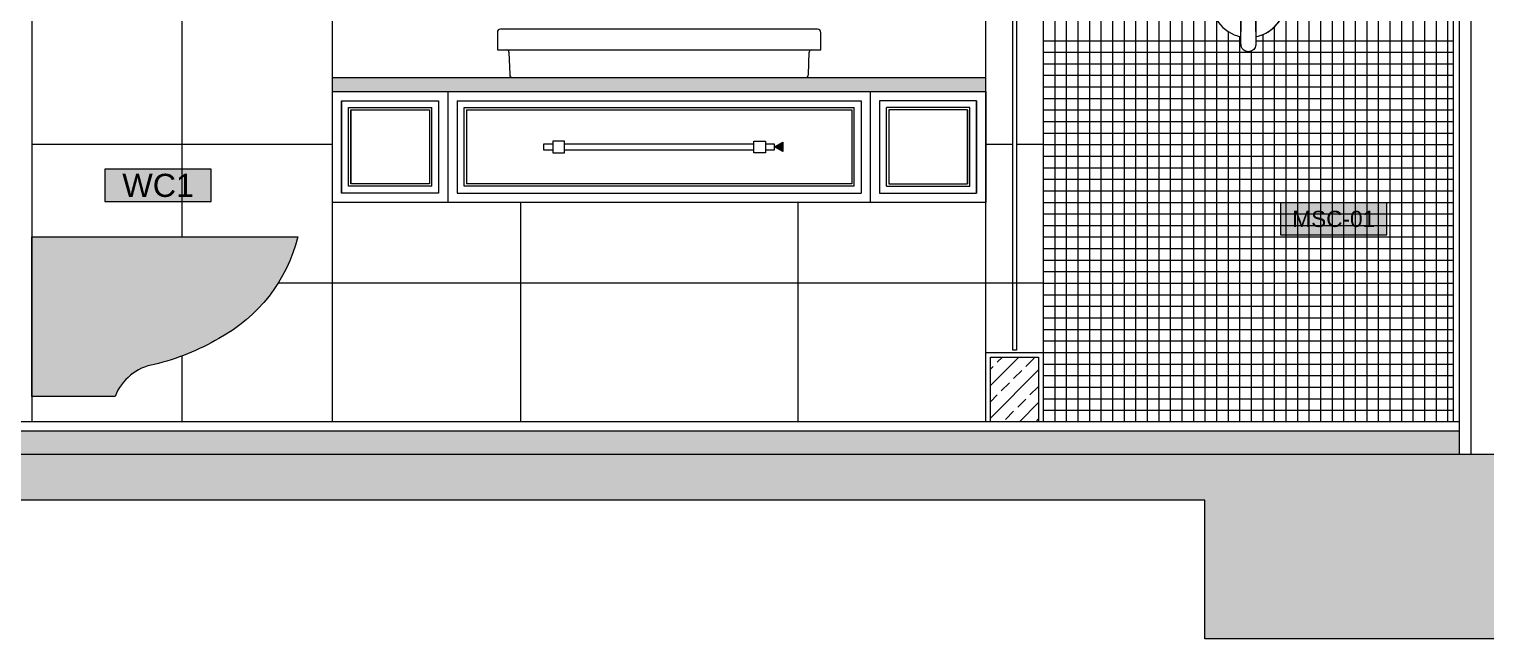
# Model space of a CAD drawing. Header units: centimetres. Extents: x -3207095 to 15275363, y -32656 to 4798027.
# Drawn here: x 704955 to 705799, y 4437890 to 4438243 of the extents above; entities that cross this region are included whole.
import ezdxf
from ezdxf.enums import TextEntityAlignment as Align

# ---------------------------------------------------------------- set-up
doc = ezdxf.new("R2010")
doc.units = ezdxf.units.CM
doc.linetypes.add('DUZ', pattern=[500, 500])
doc.layers.get('0').update_dxf_attribs({"color": 1, "linetype": 'DUZ'})
for name, color, linetype in [('255', 255, 'Continuous'), ('a_cam', 161, 'Continuous'), ('a_duvar_alcipan', 2, 'Continuous'), ('a_duvar_tarama', 253, 'Continuous'), ('a_kolon', 4, 'Continuous'), ('a_kolon_tarama', 252, 'Continuous'), ('a_metal', 72, 'Continuous'), ('a_mobilya', 1, 'Continuous'), ('a_mobilya_tarama', 253, 'Continuous'), ('a_seramik', 241, 'Continuous'), ('a_vitrifiye', 195, 'Continuous'), ('a_yazi', 105, 'Continuous'), ('a_zemin_kaplama', 30, 'Continuous')]:
    doc.layers.add(name, color=color, linetype=linetype)
doc.styles.add('KOD', font='arial.ttf')

# ---------------------------------------------------------------- blocks, each defined once
blk = doc.blocks.new('STARCK-KLOZET_YAN')
at = {"layer": '255'}
h = blk.add_hatch(color=256, dxfattribs=at)
edge = h.paths.add_edge_path()
edge.add_line((18.00002411140667, -34.49742357332434), (3.637978807091713e-12, -34.5))
edge.add_line((3.637978807091713e-12, -34.5), (0, 0))
edge.add_line((0, 0), (57.5, 0))
edge.add_arc((24.33823148064585, 8.181951201748234), 34.15621783510314, 298.1153258103459, 346.14031253983416, ccw=False)
edge.add_arc((15.35741359649546, 20.09990886259948), 48.95434214649311, 283.13356272517495, 300.81381677036165, ccw=False)
edge.add_arc((28.35449695676652, -38.52502475920846), 11.11020608350002, 99.70856820353063, 158.7453526092208)
at = {"flags": 128}
blk.add_lwpolyline([(18.00002411140667, -34.49742357332434), (3.637978807091713e-12, -34.5), (0, 0), (57.5, 0, -0.2126705152751768), (40.43427470295865, -21.94386180611036, -0.07729806358318947), (26.48090754335863, -27.57393614081957, 0.2634496632043544)], format="xyb", close=True, dxfattribs=at)
blk = doc.blocks.new('MIXER')
blk.add_line((38756.40061730873, -3236.053562598003), (38756.40061731226, -3235.734678039901))
for centre, radius in [((38740.23269759772, -3102.673608961644), 6.350000460556679), ((38740.23269824957, -3102.67360839419), 6)]:
    blk.add_circle(centre, radius)
for centre, radius, start, end in [((38740.23269824957, -3144.67360839419), 80.4911963035139, 281.5509662925301, 258.44904306761), ((38740.23317444966, -3156.964513849432), 26.97643720485066, 0, 231.5962045508272), ((38740.23270182423, -3156.969598926723), 26.10011858083304, 314.9002041216816, 225.0997968535989), ((38740.23269824957, -3144.67360839419), 80.49119630351392, 281.6445993358919, 0), ((38740.23267430804, -3157.675583943309), 26.62148539341141, 206.5408588659325, 231.310525008394), ((38716.14940092123, -3181.042630690662), 7.951765178501921, 0.07331303088536377, 44.62011241971958), ((38764.31600447977, -3181.042630831324), 7.951766521005784, 135.3798925272191, 179.9266798774566), ((38764.3491414366, -3181.144925859493), 7.984673414745522, 135.334321370185, 179.8983758638159), ((38740.23267430804, -3157.675583943309), 26.62148539341141, 308.7049667281408, 330.3762734032101), ((38740.23317444966, -3156.964513849432), 26.97643720485066, 308.4432183138551, 0)]:
    blk.add_arc(centre, radius, start, end)
blk.add_open_spline([(38756.36424446957, -3181.03245513703), (38756.35021442358, -3194.993267881198), (38756.31073600619, -3208.984116909597), (38756.35940152836, -3226.522948944006), (38756.38046203186, -3230.033245124332), (38756.4023836727, -3235.302737613992), (38756.41524097505, -3237.061632241847), (38756.32899750752, -3240.572169401283), (38756.2261883053, -3242.329677810314), (38755.33995138808, -3245.753411684035), (38754.57832652576, -3247.340711658817), (38752.54395422707, -3250.221118029482), (38751.30022360803, -3251.481488079258), (38748.48768257211, -3253.590821813181), (38746.93794339975, -3254.426228495384), (38743.60681367599, -3255.57725336615), (38741.89150476801, -3255.8715492824), (38738.352141738, -3255.845429806755), (38736.63148833464, -3255.524514185626), (38733.30415573592, -3254.319612740453), (38731.77401233069, -3253.46739183574), (38728.97341131319, -3251.303891339493), (38727.7662976281, -3250.043710500541), (38725.77505436332, -3247.133956621564), (38725.04354855385, -3245.535395002976), (38724.21536198162, -3242.125407098935), (38724.12544031197, -3240.349384261255), (38724.05121438306, -3236.851274819881), (38724.06347567749, -3235.10148804248), (38724.08636676952, -3229.853107136932), (38724.106654599, -3226.35443060603), (38724.15419673474, -3208.874055798753), (38724.11513135202, -3194.936029757425), (38724.10115959019, -3181.032455982299)], degree=3, knots=[0, 0, 0, 0, 0.2499999999999998, 0.2499999999999998, 0.3125, 0.3125, 0.34375, 0.34375, 0.3749999999999999, 0.3749999999999999, 0.4062499999999999, 0.4062499999999999, 0.4374999999999999, 0.4374999999999999, 0.4687499999999999, 0.4687499999999999, 0.4999999999999999, 0.4999999999999999, 0.5312499999999999, 0.5312499999999999, 0.5624999999999999, 0.5624999999999999, 0.5937499999999998, 0.5937499999999998, 0.6249999999999998, 0.6249999999999998, 0.6562499999999998, 0.6562499999999998, 0.6874999999999998, 0.6874999999999998, 0.7499999999999996, 0.7499999999999996, 1, 1, 1, 1])
for points in [[(38724.1009234841, -3181.130763575252), (38724.11115266718, -3191.387404376955), (38724.13514150096, -3201.661833415366), (38724.13212932322, -3211.953429106529)], [(38756.33330955955, -3211.969176269761), (38756.33027856186, -3201.672594537383), (38756.35424581754, -3191.392574613257), (38756.36448058145, -3181.130763645106)]]:
    blk.add_open_spline(points, degree=3)
blk = doc.blocks.new('LAV')
for p, q in [((44288.93192415825, 5907.958190289231), (44288.93192415825, 5869.958190289231)), ((44981.93192415825, 5914.958190289231), (44295.93192415825, 5914.958190289231)), ((44988.93192415825, 5869.958190289231), (44988.93192415825, 5907.958190289231)), ((44288.93192415825, 5869.958190289231), (44308.93192415825, 5869.958190289231)), ((44308.93192415825, 5869.958190289231), (44968.93192415825, 5869.958190289231)), ((44313.93192415825, 5864.958190289231), (44315.61665211481, 5816.713893812313)), ((44962.24719620169, 5816.713893812313), (44963.93192415825, 5864.958190289231)), ((44968.93192415825, 5869.958190289231), (44988.93192415825, 5869.958190289231)), ((44322.61238790394, 5809.958190289231), (44955.25146041255, 5809.958190289231))]:
    blk.add_line(p, q)
for centre, radius, start, end in [((44295.93192415825, 5907.958190289231), 7, 90, 180), ((44981.93192415825, 5907.958190289231), 7, 0, 90), ((44308.93192415825, 5864.958190289231), 5, 0, 90), ((44968.93192415825, 5864.958190289231), 5, 90, 180), ((44322.61238790394, 5816.958190289231), 6.99999999999891, 181.9999999999965, 270), ((44955.25146041255, 5816.958190289231), 6.999999999999091, 270, 358.0000000000035)]:
    blk.add_arc(centre, radius, start, end)

msp = doc.modelspace()

# ---------------------------------------------------------------- hatches: boundary and pattern name
for points in [[(704998.7157835218, 4438143.482734261), (705060.294496658, 4438143.482734261), (705060.294496658, 4438162.159338096), (704998.7157835218, 4438162.159338096)], [(705679.7024992409, 4438124.045737788), (705741.2812123778, 4438124.045737788), (705741.2812123778, 4438142.722341625), (705679.7024992409, 4438142.722341625)]]:
    msp.add_hatch(color=255).paths.add_polyline_path(points)
at = {"layer": 'a_duvar_tarama'}
h = msp.add_hatch(dxfattribs=at)
h.set_pattern_fill('ANSI33', color=256, scale=53.54670707514444, style=0)
h.set_pattern_definition([(45, (695294.9332748365, 4438535.381249623), (-9.465809920761078, 9.465809920761078), []), (45, (695304.3990847417, 4438535.381249623), (-9.465809920761078, 9.465809920761078), [6.693338384393058, -3.346669192196529])])
h.paths.add_polyline_path([(705539.5899743924, 4438053.275856515), (705511.7456867131, 4438053.275856515), (705511.7456867131, 4438015.793161564), (705539.5899743924, 4438015.793161564)])
at = {"layer": 'a_kolon_tarama'}
h = msp.add_hatch(color=256, dxfattribs=at)
h.paths.add_polyline_path([(707202.2152290756, 4438887.265819209), (704838.270959886, 4438887.265819209), (704838.270959886, 4438860.492465673), (705635.9740471276, 4438860.492465673), (705635.9740471276, 4438780.172405062), (705823.3875218905, 4438780.172405062), (705823.3875218905, 4438860.492465673), (707014.8017543124, 4438860.492465673), (707014.8017543124, 4438780.172405062), (707202.2152290756, 4438780.172405062)])
h.paths.add_polyline_path([(705823.3875218905, 4437889.958399937), (705823.3875218905, 4437970.278460549), (707014.8017543124, 4437970.278460549), (707014.8017543124, 4437889.958399937), (707202.2152290756, 4437889.958399937), (707202.2152290756, 4437997.051814087), (704838.270959886, 4437997.051814087), (704838.270959886, 4437970.278460549), (705635.9740471276, 4437970.278460549), (705635.9740471276, 4437889.958399937)])
h = msp.add_hatch(dxfattribs=at)
h.set_pattern_fill('AR-CONC', color=256, scale=1.338667676878611, style=0)
h.set_pattern_definition([(130, (713728.8715227388, 4438535.381249623), (-9.601730223596789, -0.840042547563236), [1.004000757658958, -11.04400833424854]), (185, (713728.8715227388, 4438535.381249623), (1.857419254315238, 10.0693529618656), [0.8032006061271668, -8.835206667398834]), (79.54860000000002, (713728.0713785787, 4438535.311246138), (-7.744318100715908, 9.2293043011899), [0.8532693207110085, -9.385962822327977]), (133.8158, (713728.8715227388, 4438538.058584975), (-14.28681095233184, -2.215749543910642), [1.506001136488437, -16.56601250137281]), (83.3644, (713727.6809552805, 4438537.873938432), (-12.5120275270196, 13.04020107244233), [1.27990402122655, -14.07894198453035]), (188.8158, (713728.8715227388, 4438538.058584975), (-12.51201734758876, 13.04021084504947), [1.204800909190744, -13.25281000109818]), (159, (713727.532855062, 4438537.389251139), (-7.990601767718809, -5.389728950344126), [1.004000757658958, -11.04400833424854]), (214, (713727.532855062, 4438537.389251139), (-3.257183701324119, 9.707349261912906), [0.8032006061271667, -8.835206667398833]), (108.5485999999999, (713726.8669718669, 4438536.940106634), (-11.24778874264023, 4.317611507532164), [0.8532693207110088, -9.385962822327985]), (142.5, (713728.8715227388, 4438535.381249623), (-0.1627800526877753, 4.456342419555297), [0, -8.728113253248546, 0, -8.969073435086699, 0, -8.868673359320802]), (172.5, (713728.8715227388, 4438535.381249623), (-3.521626865452118, 5.279862100792752), [0, -5.113710525676289, 0, -8.52731310171675, 0, -3.380135884118491]), (212.5, (713731.8567516578, 4438535.381249623), (-7.146108404965996, -0.3019347774695725), [0, -3.34666919219651, 0, -10.44160787965311, 0, -13.85521045569356]), (222.5, (713733.1954193346, 4438535.381249623), (-7.806924745013083, 1.340073041427781), [0, -4.350669949855485, 0, -6.934298566231202, 0, -9.839207425057786])])
h.paths.add_polyline_path([(704838.270959886, 4438010.438490856), (704838.270959886, 4437997.051814087), (705783.2274915839, 4437997.051814087), (705783.2274915839, 4438010.438490856)])
at = {"layer": 'a_mobilya_tarama'}
msp.add_hatch(color=256, dxfattribs=at).paths.add_polyline_path([(705509.0683513596, 4438215.254645418), (705130.4931323377, 4438215.254645418), (705130.4931323377, 4438207.22263936), (705509.0683513596, 4438207.22263936)])
at = {"layer": 'a_yazi'}
msp.add_hatch(color=256, dxfattribs=at).paths.add_polyline_path([(705391.5098632216, 4438177.774873272), (705391.5098632216, 4438172.396635661), (705386.625050999, 4438175.085754467)])

# ---------------------------------------------------------------- linework, layer by layer
at = {"layer": 'a_cam', "flags": 128}
msp.add_lwpolyline([(705524.7307631793, 4438057.291859547), (705524.7307631793, 4438563.308241406), (705526.872631462, 4438563.308241406), (705526.872631462, 4438057.291859547)], close=True, dxfattribs=at)
at = {"layer": 'a_duvar_alcipan'}
msp.add_line((705783.2274915839, 4438780.172405062), (705783.2274915839, 4437997.051814087), dxfattribs=at)
at = {"layer": 'a_duvar_alcipan', "color": 1}
msp.add_line((705789.9208299683, 4438780.172405062), (705789.9208299683, 4437997.051814087), dxfattribs=at)
at = {"layer": 'a_kolon'}
for p, q in [((704838.270959886, 4437997.051814087), (707202.2152290756, 4437997.051814087)), ((705635.9740471276, 4437970.278460549), (704838.270959886, 4437970.278460549)), ((705635.9740471276, 4437889.958399937), (705635.9740471276, 4437970.278460549)), ((705823.3875218905, 4437889.958399937), (705635.9740471276, 4437889.958399937))]:
    msp.add_line(p, q, dxfattribs=at)
at = {"layer": 'a_metal'}
for points in [[(705258.2020287127, 4438171.74794592), (705264.8953670966, 4438171.74794592), (705264.8953670966, 4438178.441284304), (705258.2020287127, 4438178.441284304)], [(705381.3594549855, 4438171.74794592), (705374.6661166009, 4438171.74794592), (705374.6661166009, 4438178.441284304), (705381.3594549855, 4438178.441284304)]]:
    msp.add_lwpolyline(points, close=True, dxfattribs=at)
for points in [[(705258.2020287127, 4438176.701016324), (705252.8473580049, 4438176.701016324), (705252.8473580049, 4438173.488213899), (705258.2020287127, 4438173.488213899)], [(705374.6661166009, 4438176.701016324), (705264.8953670966, 4438176.701016324)], [(705264.8953670966, 4438173.488213899), (705374.6661166009, 4438173.488213899)], [(705381.3594549855, 4438173.488213899), (705386.7141256931, 4438173.488213899), (705386.7141256931, 4438176.701016324), (705381.3594549855, 4438176.701016324)]]:
    msp.add_lwpolyline(points, dxfattribs=at)
at = {"layer": 'a_mobilya'}
for p, q in [((705130.4931323377, 4438215.254645418), (705509.0683513596, 4438215.254645418)), ((705197.4265161818, 4438207.22263936), (705197.4265161818, 4438142.966590866)), ((705442.1349675155, 4438207.22263936), (705442.1349675155, 4438142.966590866)), ((705135.8478030455, 4438201.867968652), (705135.8478030455, 4438148.321261575)), ((705139.8638060766, 4438152.337264607), (705139.8638060766, 4438197.851965621)), ((705141.2024737534, 4438196.513297945), (705141.2024737534, 4438153.675932283)), ((705186.717174767, 4438196.513297945), (705186.717174767, 4438153.675932283)), ((705188.0558424438, 4438152.337264607), (705188.0558424438, 4438197.851965621)), ((705192.0718454747, 4438201.867968652), (705192.0718454747, 4438148.321261575)), ((705202.7811868896, 4438201.867968652), (705202.7811868896, 4438148.321261575)), ((705206.7971899207, 4438152.337264607), (705206.7971899207, 4438197.851965621)), ((705208.1358575975, 4438196.513297945), (705208.1358575975, 4438153.675932283)), ((705431.4256261007, 4438196.513297945), (705431.4256261007, 4438153.675932283)), ((705432.7642937775, 4438152.337264607), (705432.7642937775, 4438197.851965621)), ((705436.7802968083, 4438201.867968652), (705436.7802968083, 4438148.321261575)), ((705447.4896382233, 4438201.867968652), (705447.4896382233, 4438148.321261575)), ((705451.5056412537, 4438152.337264607), (705451.5056412537, 4438197.851965621)), ((705452.8443089304, 4438196.513297945), (705452.8443089304, 4438153.675932283)), ((705498.3590099448, 4438196.513297945), (705498.3590099448, 4438153.675932283)), ((705499.6976776209, 4438152.337264607), (705499.6976776209, 4438197.851965621)), ((705503.713680652, 4438201.867968652), (705503.713680652, 4438148.321261575)), ((705202.7811868896, 4438148.321261575), (705436.7802968083, 4438148.321261575))]:
    msp.add_line(p, q, dxfattribs=at)
msp.add_lwpolyline([(705130.4931323377, 4438207.22263936), (705509.0683513596, 4438207.22263936), (705509.0683513596, 4438142.966590866), (705130.4931323377, 4438142.966590866)], close=True, dxfattribs=at)
for points in [[(705192.0718454747, 4438148.321261575), (705135.8478030455, 4438148.321261575), (705135.8478030455, 4438201.867968652), (705192.0718454747, 4438201.867968652)], [(705188.0558424438, 4438152.337264607), (705139.8638060766, 4438152.337264607), (705139.8638060766, 4438197.851965621), (705188.0558424438, 4438197.851965621)], [(705186.717174767, 4438153.675932283), (705141.2024737534, 4438153.675932283), (705141.2024737534, 4438196.513297945), (705186.717174767, 4438196.513297945)], [(705202.7811868896, 4438201.867968652), (705436.7802968083, 4438201.867968652)], [(705206.7971899207, 4438197.851965621), (705432.7642937775, 4438197.851965621)], [(705208.1358575975, 4438196.513297945), (705431.4256261007, 4438196.513297945)], [(705447.4896382233, 4438148.321261575), (705503.713680652, 4438148.321261575), (705503.713680652, 4438201.867968652), (705447.4896382233, 4438201.867968652)], [(705451.5056412537, 4438152.337264607), (705499.6976776209, 4438152.337264607), (705499.6976776209, 4438197.851965621), (705451.5056412537, 4438197.851965621)], [(705452.8443089304, 4438153.675932283), (705498.3590099448, 4438153.675932283), (705498.3590099448, 4438196.513297945), (705452.8443089304, 4438196.513297945)], [(705432.7642937775, 4438152.337264607), (705206.7971899207, 4438152.337264607)], [(705431.4256261007, 4438153.675932283), (705208.1358575975, 4438153.675932283)], [(705511.7456867131, 4438015.793161564), (705511.7456867131, 4438053.275856515), (705539.5899743924, 4438053.275856515), (705539.5899743924, 4438015.793161564)]]:
    msp.add_lwpolyline(points, dxfattribs=at)
at = {"layer": 'a_seramik'}
for p, q in [((704956.4663343441, 4438860.492465673), (704956.4663343441, 4438015.793161564)), ((705043.4797333414, 4438122.886575714), (705043.4797333414, 4438685.127000002)), ((705130.4931323377, 4438015.793161564), (705130.4931323377, 4438685.127000002)), ((705509.0683513596, 4438015.793161564), (705509.0683513596, 4438685.127000002)), ((705542.267309746, 4438685.127000002), (705542.267309746, 4438015.793161564)), ((705780.0146891596, 4438015.793161564), (705780.0146891596, 4438688.473669196)), ((705130.4931323377, 4438176.433282789), (704956.4663343441, 4438176.433282789)), ((705524.7307631793, 4438176.433282789), (705509.0683513596, 4438176.433282789)), ((705542.267309746, 4438176.433282789), (705526.872631462, 4438176.433282789)), ((705239.4606812359, 4438142.966590866), (705239.4606812359, 4438015.793161564)), ((705400.1008024616, 4438142.966590866), (705400.1008024616, 4438015.793161564)), ((705130.4931323377, 4438096.113222178), (705099.0424752692, 4438096.113222178)), ((705509.0683513596, 4438096.113222178), (705130.4931323377, 4438096.113222178)), ((705542.267309746, 4438096.113222178), (705509.0683513596, 4438096.113222178)), ((705043.4797333414, 4438015.793161564), (705043.4797333414, 4438053.932192547))]:
    msp.add_line(p, q, dxfattribs=at)
at = {"layer": 'a_seramik', "color": 253}
for p, q in [((705548.9606481306, 4438685.127000002), (705548.9606481306, 4438015.793161564)), ((705555.6539865152, 4438685.127000002), (705555.6539865152, 4438015.793161564)), ((705562.3473248992, 4438685.127000002), (705562.3473248992, 4438015.793161564)), ((705569.0406632836, 4438685.127000002), (705569.0406632836, 4438015.793161564)), ((705575.7340016682, 4438685.127000002), (705575.7340016682, 4438015.793161564)), ((705582.4273400521, 4438685.127000002), (705582.4273400521, 4438015.793161564)), ((705589.1206784372, 4438685.127000002), (705589.1206784372, 4438015.793161564)), ((705595.8140168211, 4438685.127000002), (705595.8140168211, 4438015.793161564)), ((705602.5073552057, 4438685.127000002), (705602.5073552057, 4438015.793161564)), ((705609.2006935903, 4438685.127000002), (705609.2006935903, 4438015.793161564)), ((705615.8940319743, 4438685.127000002), (705615.8940319743, 4438015.793161564)), ((705622.5873703593, 4438685.127000002), (705622.5873703593, 4438015.793161564)), ((705629.2807087433, 4438685.127000002), (705629.2807087433, 4438015.793161564)), ((705635.9740471276, 4438685.127000002), (705635.9740471276, 4438015.793161564)), ((705689.5207542034, 4438685.127000002), (705689.5207542034, 4438015.793161564)), ((705696.2140925874, 4438685.127000002), (705696.2140925874, 4438015.793161564)), ((705702.9074309717, 4438685.127000002), (705702.9074309717, 4438015.793161564)), ((705709.6007693564, 4438685.127000002), (705709.6007693564, 4438015.793161564)), ((705716.2941077403, 4438685.127000002), (705716.2941077403, 4438015.793161564)), ((705722.9874461249, 4438685.127000002), (705722.9874461249, 4438015.793161564)), ((705729.6807845093, 4438685.127000002), (705729.6807845093, 4438015.793161564)), ((705736.3741228939, 4438685.127000002), (705736.3741228939, 4438015.793161564)), ((705743.0674612785, 4438685.127000002), (705743.0674612785, 4438015.793161564)), ((705749.7607996617, 4438685.127000002), (705749.7607996617, 4438015.793161564)), ((705756.4541380464, 4438685.127000002), (705756.4541380464, 4438015.793161564)), ((705763.1474764307, 4438685.127000002), (705763.1474764307, 4438015.793161564)), ((705769.8408148154, 4438685.127000002), (705769.8408148154, 4438015.793161564)), ((705776.5341531993, 4438685.127000002), (705776.5341531993, 4438015.793161564)), ((705682.8274158183, 4438460.754816357), (705682.8274158183, 4438015.793161564)), ((705642.6673855123, 4438248.947135119), (705642.6673855123, 4438015.793161564)), ((705542.267309746, 4438236.673328249), (705656.8155527865, 4438236.673328249)), ((705649.3607238962, 4438241.998563098), (705649.3607238962, 4438015.793161564)), ((705656.0540622813, 4438239.102799721), (705656.0540622813, 4438015.793161564)), ((705665.4662201307, 4438236.673328249), (705780.0146891596, 4438236.673328249)), ((705669.4407390498, 4438240.156270783), (705669.4407390498, 4438015.793161564)), ((705676.1340774344, 4438244.564541684), (705676.1340774344, 4438015.793161564)), ((705542.267309746, 4438229.979989864), (705780.0146891596, 4438229.979989864)), ((705662.7474006652, 4438230.60347024), (705662.7474006652, 4438015.793161564)), ((705542.267309746, 4438223.286651481), (705780.0146891596, 4438223.286651481)), ((705542.267309746, 4438216.593313096), (705780.0146891596, 4438216.593313096)), ((705542.267309746, 4438209.899974711), (705780.0146891596, 4438209.899974711)), ((705542.267309746, 4438203.206636328), (705780.0146891596, 4438203.206636328)), ((705542.267309746, 4438196.513297945), (705780.0146891596, 4438196.513297945)), ((705542.267309746, 4438189.819959559), (705780.0146891596, 4438189.819959559)), ((705542.267309746, 4438183.126621176), (705780.0146891596, 4438183.126621176)), ((705542.267309746, 4438176.433282789), (705780.0146891596, 4438176.433282789)), ((705542.267309746, 4438169.739944404), (705780.0146891596, 4438169.739944404)), ((705542.267309746, 4438163.046606021), (705780.0146891596, 4438163.046606021)), ((705542.267309746, 4438156.353267638), (705780.0146891596, 4438156.353267638)), ((705542.267309746, 4438149.659929251), (705780.0146891596, 4438149.659929251)), ((705542.267309746, 4438142.966590866), (705780.0146891596, 4438142.966590866)), ((705542.267309746, 4438136.273252483), (705780.0146891596, 4438136.273252483)), ((705542.267309746, 4438129.579914099), (705780.0146891596, 4438129.579914099)), ((705542.267309746, 4438122.886575714), (705780.0146891596, 4438122.886575714)), ((705542.267309746, 4438116.193237333), (705780.0146891596, 4438116.193237333)), ((705542.267309746, 4438109.499898946), (705780.0146891596, 4438109.499898946)), ((705542.267309746, 4438102.806560561), (705780.0146891596, 4438102.806560561)), ((705542.267309746, 4438096.113222178), (705780.0146891596, 4438096.113222178)), ((705542.267309746, 4438089.419883791), (705780.0146891596, 4438089.419883791)), ((705542.267309746, 4438082.726545407), (705780.0146891596, 4438082.726545407)), ((705542.267309746, 4438076.033207024), (705780.0146891596, 4438076.033207024)), ((705542.267309746, 4438069.339868641), (705780.0146891596, 4438069.339868641)), ((705542.267309746, 4438062.646530254), (705780.0146891596, 4438062.646530254)), ((705542.267309746, 4438055.953191871), (705780.0146891596, 4438055.953191871)), ((705542.267309746, 4438049.259853488), (705780.0146891596, 4438049.259853488)), ((705542.267309746, 4438042.566515101), (705780.0146891596, 4438042.566515101)), ((705542.267309746, 4438035.873176718), (705780.0146891596, 4438035.873176718)), ((705542.267309746, 4438029.179838335), (705780.0146891596, 4438029.179838335)), ((705542.267309746, 4438022.486499948), (705780.0146891596, 4438022.486499948))]:
    msp.add_line(p, q, dxfattribs=at)
at = {"layer": 'a_seramik'}
msp.add_lwpolyline([(705509.0683513596, 4438015.793161564), (705509.0683513596, 4438055.953191871), (705542.267309746, 4438055.953191871), (705542.267309746, 4438015.793161564)], dxfattribs=at)
at = {"layer": 'a_yazi'}
for points in [[(705391.5098632216, 4438177.774873272), (705391.5098632216, 4438172.396635661), (705386.625050999, 4438175.085754467)], [(704998.7157835218, 4438143.482734261), (705060.294496658, 4438143.482734261), (705060.294496658, 4438162.159338096), (704998.7157835218, 4438162.159338096)], [(705679.7024992409, 4438124.045737788), (705741.2812123778, 4438124.045737788), (705741.2812123778, 4438142.722341625), (705679.7024992409, 4438142.722341625)]]:
    msp.add_lwpolyline(points, close=True, dxfattribs=at)
at = {"layer": 'a_zemin_kaplama'}
for p, q in [((705783.2274915839, 4438015.793161564), (704838.270959886, 4438015.793161564)), ((705783.2274915839, 4438010.438490856), (704838.270959886, 4438010.438490856))]:
    msp.add_line(p, q, dxfattribs=at)

# ---------------------------------------------------------------- block references
at = {"layer": 'a_mobilya', "xscale": 2.677335353757222, "yscale": 2.677335353757222, "zscale": 2.677335353757222}
msp.add_blockref('STARCK-KLOZET_YAN', (704956.4663343441, 4438122.886575714), dxfattribs=at)
at = {"layer": 'a_vitrifiye', "xscale": 0.2677335353757222, "yscale": 0.2677335353757222, "zscale": 0.2677335353757222}
for name, p in [('MIXER', (695289.0814103775, 4439101.978613747)), ('LAV', (693368.4416823976, 4436659.733998744))]:
    msp.add_blockref(name, p, dxfattribs=at)

# ---------------------------------------------------------------- texts
at = {"layer": 'a_yazi', "style": 'KOD'}
for tag, height, p in [('WC1', 13.38667676878611, (705029.5851995139, 4438152.821036179)), ('MSC-01', 9.370673738150277, (705710.571915233, 4438133.384039707))]:
    msp.add_attdef(tag, text='CG', height=height, dxfattribs=at).set_placement(p, align=Align.MIDDLE)

doc.saveas('drawing.dxf')
